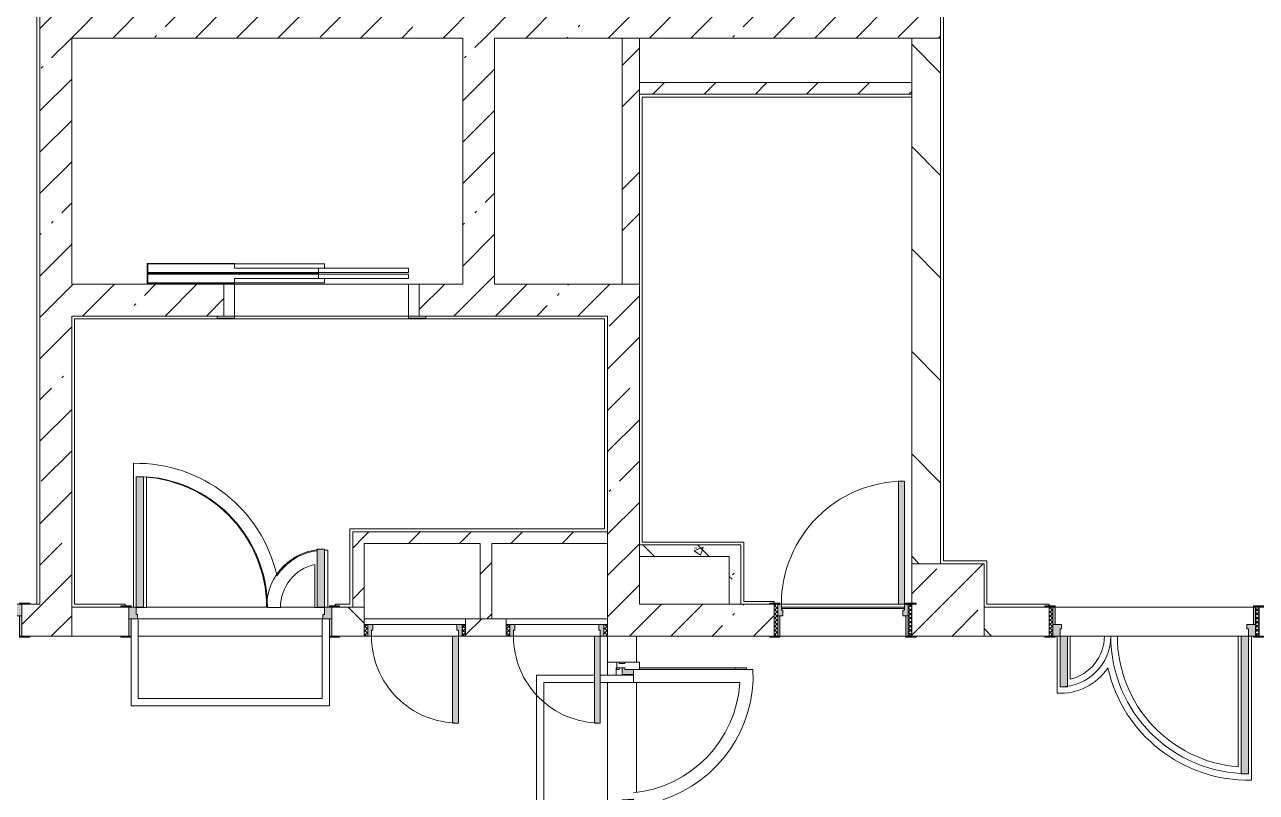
# Model space of a CAD drawing. Header units: millimetres. Extents: x -5426 to 189269, y -8553 to 29000.
# Drawn here: x 156734 to 165239, y 12321 to 17623 of the extents above; entities that cross this region are included whole.
import ezdxf

# ---------------------------------------------------------------- set-up
doc = ezdxf.new("R2010")
doc.units = ezdxf.units.MM
for name, color, linetype, lineweight, true_color in [('A-DETL-GENF-5', 7, 'Continuous', 5, 0xaaaaaa), ('A-DETL-GENF-6', 7, 'Continuous', 5, 0xe2e2e2), ('A-DOOR-2', 7, 'Continuous', 5, 0xaaaaaa), ('A-DOOR-3', 7, 'Continuous', 5, 0xe2e2e2), ('A-DOOR-FRAM-2', 7, 'Continuous', 5, 0xe2e2e2), ('A-DOOR-FRAM-3', 7, 'Continuous', 5, 0xaaaaaa), ('A-FLOR-2', 7, 'Continuous', 5, 0xaaaaaa), ('I-WALL-22', 7, 'Continuous', 5, 0x787878)]:
    doc.layers.add(name, color=color, linetype=linetype, lineweight=lineweight, true_color=true_color)
for name, color, linetype, lineweight in [('A-GLAZ-CWMG-2', 7, 'Continuous', 5), ('A-WALL', 7, 'Continuous', 9), ('I-WALL-20', 7, 'Continuous', 5), ('S-COLS-2', 7, 'Continuous', 5)]:
    doc.layers.add(name, color=color, linetype=linetype, lineweight=lineweight)
pattern_1 = [(45, (62258.82, 0), (-285.1231, 285.1231), []), (45, (62543.95, 0), (-285.1231, 285.1231), [504.031, -100.806, 16.764, -84.042])]
pattern_2 = [(45, (62258.8, 0), (-427.6843, 427.6843), []), (45, (62543.95, 0), (-427.6843, 427.6843), [])]
pattern_3 = [(135, (62258.8, 0), (-353.5534, -353.5534), [])]
pattern_4 = [(45, (62258.82, 0), (-176.7767, 176.7767), [])]
pattern_5 = [(135, (62258.8, 0), (-377.1708, -377.1708), [533.4, -88.9, 17.78, -88.9]), (135, (62258.8, 376.94), (-377.1708, -377.1708), []), (50, (62258.8, 0), (637.6445, -55.7866), [66.675, -733.425]), (355, (62258.8, 0), (-123.3494, 668.699), [53.34, -586.74]), (100.451, (62311.96, -4.65), (514.299, 612.908), [56.665, -623.315]), (46.184, (62258.8, 177.8), (948.7764, -147.1497), [100.012, -1100.137]), (96.636, (62337.9, 165.5), (830.909, 865.997), [84.998, -934.973]), (351.184, (62258.8, 177.8), (830.918, 865.988), [80.01, -880.11]), (21, (62347.7, 133.35), (530.6506, -357.9283), [66.675, -733.425]), (326, (62347.7, 133.35), (216.308, 644.6585), [53.34, -586.74]), (71.451, (62391.94, 103.5), (746.9596, 286.7243), [56.665, -623.315]), (37.5, (62258.82, 0), (10.81053, 295.9426), [16.764, -562.864, 16.764, -578.866, -588.962]), (37.5, (62258.82, 0), (10.81053, 295.9426), [-1175.258, 16.764, -572.198]), (7.5, (62258.82, 0), (233.8692, 350.6318), [16.764, -322.834, 16.764, -549.529, -224.472]), (7.5, (62258.82, 0), (233.8692, 350.6318), [-905.891, 16.764, -207.708]), (327.5, (62060.58, 0), (474.5678, -20.0513), [16.764, -205.486, 16.764, -676.656, -920.115]), (327.5, (62060.58, 0), (474.5678, -20.0513), [-915.67, 16.764, -903.351]), (317.5, (61971.68, 0), (518.4522, 88.9934), [16.764, -272.161, 16.764, -443.738, -653.415]), (317.5, (61971.68, 0), (518.4522, 88.9934), [-749.427, 16.764, -636.651])]

# ---------------------------------------------------------------- blocks, each defined once
blk = doc.blocks.new('110_Дверь_СКБ_2Ст - Д-1_л_Лестничная клетка EIS60 2-32142534-3_4_1_птичка')
at = {"layer": 'A-DOOR-3'}
for points in [[(612.5, 110), (662.5, 110), (662.5, 1010), (612.5, 1010), (612.5, 603.3)], [(-587.5, 110), (-587.5, 510), (-637.5, 510), (-637.5, 110)], [(712.5, -110), (712.5, 30), (697.5, 24.8), (697.5, -110)]]:
    blk.add_hatch(color=256, dxfattribs=at).paths.add_polyline_path(points)
h = blk.add_hatch(color=256, dxfattribs=at)
h.paths.add_polyline_path([(652.5, 30), (712.5, 30), (712.5, 110), (662.5, 110), (662.5, 60), (652.5, 60)])
h.paths.add_polyline_path([(-687.5, 30), (-627.5, 30), (-627.5, 60), (-637.5, 60), (-637.5, 110), (-687.5, 110)])
at = {"layer": 'A-DOOR-FRAM-2'}
for points in [[(-672.5, 110), (-672.5, 118), (-742.5, 118), (-742.5, 110)], [(767.5, 110), (767.5, 118), (697.5, 118), (697.5, 110)], [(-672.5, -110), (-672.5, 30), (-687.5, 24.8), (-687.5, -110)], [(-672.5, -118), (-672.5, -110), (-742.5, -110), (-742.5, -118)], [(767.5, -118), (767.5, -110), (697.5, -110), (697.5, -118)]]:
    blk.add_hatch(color=256, dxfattribs=at).paths.add_polyline_path(points)
at = {"layer": 'A-DOOR-2'}
for p, q in [((662.5, 1010), (612.5, 1010)), ((612.5, 1010), (612.5, 110)), ((662.5, 110), (662.5, 1010)), ((-637.5, 510), (-637.5, 110)), ((-587.5, 510), (-637.5, 510)), ((-587.5, 110), (-587.5, 510)), ((-637.5, 110), (-587.5, 110)), ((612.5, 110), (662.5, 110))]:
    blk.add_line(p, q, dxfattribs=at)
for centre, radius, start, end in [((662.5, 110), 900, 90, 180), ((-637.5, 110), 400, 360, 90)]:
    blk.add_arc(centre, radius, start, end, dxfattribs=at)
at = {"layer": 'A-DOOR-FRAM-3'}
for p, q in [((-672.5, 118), (-742.5, 118)), ((-742.5, 118), (-742.5, 110)), ((-742.5, 110), (-672.5, 110)), ((-637.5, 110), (-687.5, 110)), ((-687.5, 110), (-687.5, 30)), ((-672.5, 110), (-672.5, 118)), ((-637.5, 60), (-637.5, 110)), ((662.5, 110), (662.5, 60)), ((712.5, 110), (662.5, 110)), ((767.5, 118), (697.5, 118)), ((697.5, 118), (697.5, 110)), ((697.5, 110), (767.5, 110)), ((712.5, 30), (712.5, 110)), ((767.5, 110), (767.5, 118)), ((-687.5, 30), (-627.5, 30)), ((-672.5, 30), (-687.5, 30)), ((-687.5, 30), (-687.5, -110)), ((-672.5, -110), (-672.5, 30)), ((-627.5, 60), (-637.5, 60)), ((-627.5, 30), (-627.5, 60)), ((662.5, 60), (652.5, 60)), ((652.5, 60), (652.5, 30)), ((652.5, 30), (712.5, 30)), ((712.5, 30), (697.5, 30)), ((697.5, 30), (697.5, -110)), ((712.5, -110), (712.5, 30)), ((-672.5, -110), (-742.5, -110)), ((-742.5, -110), (-742.5, -118)), ((-742.5, -118), (-672.5, -118)), ((-687.5, -110), (-672.5, -110)), ((-672.5, -118), (-672.5, -110)), ((697.5, -110), (712.5, -110)), ((767.5, -110), (697.5, -110)), ((697.5, -110), (697.5, -118)), ((697.5, -118), (767.5, -118)), ((767.5, -118), (767.5, -110))]:
    blk.add_line(p, q, dxfattribs=at)
blk = doc.blocks.new('110_Дверь_СКБ_2Ст - Д-3а 1450x2100h_Лестничная клетка из коридора-32352288-3_4_1_птичка')
at = {"layer": 'A-DOOR-3'}
for points in [[(-587.5, 100), (-587.5, 1000), (-637.5, 1000), (-637.5, 100)], [(662.5, 100), (662.5, 500), (612.5, 500), (612.5, 100)], [(712.5, -100), (712.5, 20), (697.5, 20), (697.5, -100)]]:
    blk.add_hatch(color=256, dxfattribs=at).paths.add_polyline_path(points)
h = blk.add_hatch(color=256, dxfattribs=at)
h.paths.add_polyline_path([(-627.5, 20), (-627.5, 50), (-637.5, 50), (-637.5, 100), (-687.5, 100), (-687.5, 20)])
h.paths.add_polyline_path([(712.5, 20), (712.5, 100), (662.5, 100), (662.5, 50), (652.5, 50), (652.5, 20)])
at = {"layer": 'A-DOOR-FRAM-2'}
for points in [[(-672.5, 100), (-672.5, 108), (-742.5, 108), (-742.5, 100)], [(767.5, 100), (767.5, 108), (697.5, 108), (697.5, 100)], [(-672.5, -100), (-672.5, 20), (-687.5, 20), (-687.5, -100)], [(-672.5, -108), (-672.5, -100), (-742.5, -100), (-742.5, -108)], [(767.5, -108), (767.5, -100), (697.5, -100), (697.5, -108)]]:
    blk.add_hatch(color=256, dxfattribs=at).paths.add_polyline_path(points)
at = {"layer": 'A-DOOR-2'}
for p, q in [((-637.5, 1000), (-637.5, 100)), ((-587.5, 1000), (-637.5, 1000)), ((-587.5, 100), (-587.5, 1000)), ((662.5, 500), (612.5, 500)), ((612.5, 500), (612.5, 100)), ((662.5, 100), (662.5, 500)), ((-637.5, 100), (-587.5, 100)), ((612.5, 100), (662.5, 100))]:
    blk.add_line(p, q, dxfattribs=at)
for centre, radius, start, end in [((-637.5, 100), 900, 0, 90), ((662.5, 100), 400, 90, 180)]:
    blk.add_arc(centre, radius, start, end, dxfattribs=at)
at = {"layer": 'A-DOOR-FRAM-3'}
for p, q in [((-672.5, 108), (-742.5, 108)), ((-742.5, 108), (-742.5, 100)), ((-742.5, 100), (-672.5, 100)), ((-637.5, 100), (-687.5, 100)), ((-687.5, 100), (-687.5, 20)), ((-672.5, 100), (-672.5, 108)), ((-637.5, 50), (-637.5, 100)), ((662.5, 100), (662.5, 50)), ((712.5, 100), (662.5, 100)), ((767.5, 108), (697.5, 108)), ((697.5, 108), (697.5, 100)), ((697.5, 100), (767.5, 100)), ((712.5, 20), (712.5, 100)), ((767.5, 100), (767.5, 108)), ((-687.5, 20), (-627.5, 20)), ((-672.5, 20), (-687.5, 20)), ((-687.5, 20), (-687.5, -100)), ((-672.5, -100), (-672.5, 20)), ((-627.5, 50), (-637.5, 50)), ((-627.5, 20), (-627.5, 50)), ((662.5, 50), (652.5, 50)), ((652.5, 50), (652.5, 20)), ((652.5, 20), (712.5, 20)), ((712.5, 20), (697.5, 20)), ((697.5, 20), (697.5, -100)), ((712.5, -100), (712.5, 20)), ((-672.5, -100), (-742.5, -100)), ((-742.5, -100), (-742.5, -108)), ((-742.5, -108), (-672.5, -108)), ((-687.5, -100), (-672.5, -100)), ((-672.5, -108), (-672.5, -100)), ((697.5, -100), (712.5, -100)), ((767.5, -100), (697.5, -100)), ((697.5, -100), (697.5, -108)), ((697.5, -108), (767.5, -108)), ((767.5, -108), (767.5, -100))]:
    blk.add_line(p, q, dxfattribs=at)
blk = doc.blocks.new('110_Дверь_СКБ_1Ст_Внутренняя1 - Д-8_п_ 950x2100h_охрана 2-32352576-3_4_1_птичка')
at = {"layer": 'A-DOOR-2'}
h = blk.add_hatch(dxfattribs=at)
h.set_pattern_fill('FP_86', color=256, style=0, pattern_type=2)
h.set_pattern_definition([(135, (1826.41, 174.685), (-14.14214, -14.14214), []), (225, (1826.41, 174.685), (14.14214, -14.14214), [])])
h.paths.add_polyline_path([(487.5, -110), (487.5, 110), (462.5, 110), (462.5, -110)])
at = {"layer": 'A-DOOR-3'}
h = blk.add_hatch(color=256, dxfattribs=at)
h.paths.add_polyline_path([(462.5, 30), (462.5, 110), (437.5, 110), (437.5, 70), (427.5, 70), (427.5, 30)])
h.paths.add_polyline_path([(-402.5, 30), (-402.5, 70), (-412.5, 70), (-412.5, 110), (-437.5, 110), (-437.5, 30)])
at = {"layer": 'A-DOOR-FRAM-2'}
for points in [[(397.5, 110), (437.5, 110), (437.5, 960), (397.5, 960)], [(-422.5, 110), (-422.5, 118), (-492.5, 118), (-492.5, 110)], [(517.5, 110), (517.5, 118), (447.5, 118), (447.5, 110)], [(-422.5, -110), (-422.5, 30), (-437.5, 24.8), (-437.5, -110)], [(462.5, -110), (462.5, 30), (447.5, 24.8), (447.5, -110)], [(-422.5, -118), (-422.5, -110), (-492.5, -110), (-492.5, -118)], [(517.5, -118), (517.5, -110), (447.5, -110), (447.5, -118)]]:
    blk.add_hatch(color=256, dxfattribs=at).paths.add_polyline_path(points)
at = {"layer": 'A-DOOR-FRAM-3'}
h = blk.add_hatch(dxfattribs=at)
h.set_pattern_fill('FP_87', color=256, style=0, pattern_type=2)
h.set_pattern_definition([(45, (-296.384, 174.685), (-14.1421, 14.1421), []), (135, (-296.384, 174.685), (-14.1421, -14.1421), [])])
h.paths.add_polyline_path([(-437.5, -110), (-437.5, 110), (-462.5, 110), (-462.5, -110)])
at = {"layer": 'A-DOOR-2'}
for p, q in [((437.5, 960), (397.5, 960)), ((397.5, 960), (397.5, 110)), ((437.5, 110), (437.5, 960)), ((397.5, 110), (437.5, 110))]:
    blk.add_line(p, q, dxfattribs=at)
blk.add_arc((437.5, 110), 850, 90, 180, dxfattribs=at)
at = {"layer": 'A-DOOR-FRAM-3'}
for p, q in [((-422.5, 118), (-492.5, 118)), ((-492.5, 118), (-492.5, 110)), ((-492.5, 110), (-422.5, 110)), ((-437.5, 110), (-462.5, 110)), ((-462.5, 110), (-462.5, -110)), ((-412.5, 110), (-437.5, 110)), ((-437.5, 110), (-437.5, 30)), ((-437.5, -110), (-437.5, 110)), ((-422.5, 110), (-437.5, 110)), ((-437.5, 110), (-437.5, 109)), ((-437.5, 109), (-422.5, 109)), ((-422.5, 110), (-422.5, 118)), ((-422.5, 109), (-422.5, 110)), ((-412.5, 70), (-412.5, 110)), ((437.5, 110), (437.5, 70)), ((462.5, 110), (437.5, 110)), ((517.5, 118), (447.5, 118)), ((447.5, 118), (447.5, 110)), ((462.5, 110), (447.5, 110)), ((447.5, 110), (447.5, 109)), ((447.5, 110), (517.5, 110)), ((447.5, 109), (462.5, 109)), ((462.5, 30), (462.5, 110)), ((487.5, 110), (462.5, 110)), ((462.5, 110), (462.5, -110)), ((462.5, 109), (462.5, 110)), ((487.5, -110), (487.5, 110)), ((517.5, 110), (517.5, 118)), ((-437.5, 30), (-402.5, 30)), ((-422.5, 30), (-437.5, 30)), ((-437.5, 30), (-437.5, -110)), ((-422.5, -110), (-422.5, 30)), ((-402.5, 70), (-412.5, 70)), ((-402.5, 30), (-402.5, 70)), ((437.5, 70), (427.5, 70)), ((427.5, 70), (427.5, 30)), ((427.5, 30), (462.5, 30)), ((462.5, 30), (447.5, 30)), ((447.5, 30), (447.5, -110)), ((462.5, -110), (462.5, 30)), ((-422.5, -110), (-492.5, -110)), ((-492.5, -110), (-492.5, -118)), ((-492.5, -118), (-422.5, -118)), ((-462.5, -110), (-437.5, -110)), ((-437.5, -110), (-422.5, -110)), ((-422.5, -118), (-422.5, -110)), ((447.5, -110), (462.5, -110)), ((517.5, -110), (447.5, -110)), ((447.5, -110), (447.5, -118)), ((447.5, -118), (517.5, -118)), ((462.5, -110), (487.5, -110)), ((517.5, -118), (517.5, -110))]:
    blk.add_line(p, q, dxfattribs=at)
blk = doc.blocks.new('110_Дверь_СКБ_2Ст - Д-6_л__ ДОО_Дв_1450x2100h_Дверь из раздевальной в коридор-32357677-3_4_1_птичка')
at = {"layer": 'A-DOOR-2'}
h = blk.add_hatch(dxfattribs=at)
h.set_pattern_fill('FP_99', color=256, style=0, pattern_type=2)
h.set_pattern_definition([(135, (1576.41, 164.685), (-14.14214, -14.14214), []), (225, (1576.41, 164.685), (14.14214, -14.14214), [])])
h.paths.add_polyline_path([(737.5, 100), (712.5, 100), (712.5, -100), (737.5, -100), (737.5, -34.8)])
at = {"layer": 'A-DOOR-3'}
for points in [[(-587.5, 1050), (-637.5, 1050), (-637.5, 100), (-587.5, 100), (-587.5, 543.6)], [(612.5, 450), (612.5, 100), (662.5, 100), (662.5, 450)]]:
    blk.add_hatch(color=256, dxfattribs=at).paths.add_polyline_path(points)
h = blk.add_hatch(color=256, dxfattribs=at)
h.paths.add_polyline_path([(662.5, 100), (662.5, 50), (652.5, 50), (652.5, 20), (712.5, 20), (712.5, 100), (672.8, 100)])
h.paths.add_polyline_path([(-637.5, 100), (-687.5, 100), (-687.5, 20), (-627.5, 20), (-627.5, 50), (-637.5, 50)])
at = {"layer": 'A-DOOR-FRAM-2'}
for points in [[(-672.5, 108), (-742.5, 108), (-742.5, 100), (-672.5, 100)], [(697.5, 108), (697.5, 100), (767.5, 100), (767.5, 108)], [(-672.5, 20), (-687.5, 20), (-687.5, -100), (-672.5, -100), (-672.5, -34.8)], [(712.5, 20), (697.5, 20), (697.5, -100), (712.5, -100), (712.5, -34.8)], [(-672.5, -100), (-742.5, -100), (-742.5, -108), (-672.5, -108)], [(697.5, -100), (697.5, -108), (767.5, -108), (767.5, -100)]]:
    blk.add_hatch(color=256, dxfattribs=at).paths.add_polyline_path(points)
at = {"layer": 'A-DOOR-FRAM-3'}
h = blk.add_hatch(dxfattribs=at)
h.set_pattern_fill('FP_100', color=256, style=0, pattern_type=2)
h.set_pattern_definition([(45, (-546.384, 164.685), (-14.1421, 14.1421), []), (135, (-546.384, 164.685), (-14.1421, -14.1421), [])])
h.paths.add_polyline_path([(-712.5, 100), (-712.5, -100), (-687.5, -100), (-687.5, 100)])
at = {"layer": 'A-DOOR-2'}
for p, q in [((-637.5, 1050), (-637.5, 100)), ((-587.5, 1050), (-637.5, 1050)), ((-587.5, 100), (-587.5, 1050)), ((662.5, 450), (612.5, 450)), ((612.5, 450), (612.5, 100)), ((662.5, 100), (662.5, 450)), ((-637.5, 100), (-587.5, 100)), ((612.5, 100), (662.5, 100))]:
    blk.add_line(p, q, dxfattribs=at)
for centre, radius, start, end in [((-637.5, 100), 950, 0, 90), ((662.5, 100), 350, 90, 180)]:
    blk.add_arc(centre, radius, start, end, dxfattribs=at)
at = {"layer": 'A-DOOR-FRAM-3'}
for p, q in [((-672.5, 108), (-742.5, 108)), ((-742.5, 108), (-742.5, 100)), ((-742.5, 100), (-672.5, 100)), ((-687.5, 100), (-712.5, 100)), ((-712.5, 100), (-712.5, -100)), ((-637.5, 100), (-687.5, 100)), ((-687.5, 100), (-687.5, 20)), ((-687.5, -100), (-687.5, 100)), ((-672.5, 100), (-672.5, 108)), ((-637.5, 50), (-637.5, 100)), ((662.5, 100), (662.5, 50)), ((712.5, 100), (662.5, 100)), ((767.5, 108), (697.5, 108)), ((697.5, 108), (697.5, 100)), ((697.5, 100), (767.5, 100)), ((712.5, 20), (712.5, 100)), ((737.5, 100), (712.5, 100)), ((712.5, 100), (712.5, -100)), ((737.5, -100), (737.5, 100)), ((767.5, 100), (767.5, 108)), ((-687.5, 20), (-627.5, 20)), ((-672.5, 20), (-687.5, 20)), ((-687.5, 20), (-687.5, -100)), ((-672.5, -100), (-672.5, 20)), ((-627.5, 50), (-637.5, 50)), ((-627.5, 20), (-627.5, 50)), ((662.5, 50), (652.5, 50)), ((652.5, 50), (652.5, 20)), ((652.5, 20), (712.5, 20)), ((712.5, 20), (697.5, 20)), ((697.5, 20), (697.5, -100)), ((712.5, -100), (712.5, 20)), ((-672.5, -100), (-742.5, -100)), ((-742.5, -100), (-742.5, -108)), ((-742.5, -108), (-672.5, -108)), ((-712.5, -100), (-687.5, -100)), ((-687.5, -100), (-672.5, -100)), ((-672.5, -108), (-672.5, -100)), ((697.5, -100), (712.5, -100)), ((767.5, -100), (697.5, -100)), ((697.5, -100), (697.5, -108)), ((697.5, -108), (767.5, -108)), ((712.5, -100), (737.5, -100)), ((767.5, -108), (767.5, -100))]:
    blk.add_line(p, q, dxfattribs=at)
blk = doc.blocks.new('110_Дверь_СКБ_1Ст - д-18 700x2100h_Технический шкаф ЭОМ и СС-V147-3_4_1_птичка')
at = {"layer": 'A-DOOR-2'}
h = blk.add_hatch(dxfattribs=at)
h.set_pattern_fill('FP_109', color=256, style=0, pattern_type=2)
h.set_pattern_definition([(135, (1951.41, 124.685), (-14.14214, -14.14214), []), (225, (1951.41, 124.685), (14.14214, -14.14214), [])])
h.paths.add_polyline_path([(362.5, 60), (337.5, 60), (337.5, -20), (362.5, -20)])
at = {"layer": 'A-DOOR-3'}
h = blk.add_hatch(color=256, dxfattribs=at)
h.paths.add_polyline_path([(312.5, 60), (312.5, 20), (302.5, 20), (302.5, -20), (337.5, -20), (337.5, 60)])
h.paths.add_polyline_path([(-287.5, 60), (-312.5, 60), (-312.5, -20), (-277.5, -20), (-277.5, 20), (-287.5, 20)])
at = {"layer": 'A-DOOR-FRAM-2'}
blk.add_hatch(color=256, dxfattribs=at).paths.add_polyline_path([(-247.5, 660), (-287.5, 660), (-287.5, 60), (-247.5, 60), (-247.5, 503.6)])
at = {"layer": 'A-DOOR-FRAM-3'}
h = blk.add_hatch(dxfattribs=at)
h.set_pattern_fill('FP_110', color=256, style=0, pattern_type=2)
h.set_pattern_definition([(45, (-171.384, 124.685), (-14.1421, 14.1421), []), (135, (-171.384, 124.685), (-14.1421, -14.1421), [])])
h.paths.add_polyline_path([(-312.5, 60), (-337.5, 60), (-337.5, -20), (-312.5, -20)])
at = {"layer": 'A-DOOR-2'}
for p, q in [((-287.5, 660), (-287.5, 60)), ((-247.5, 660), (-287.5, 660)), ((-247.5, 60), (-247.5, 660)), ((-287.5, 60), (-247.5, 60))]:
    blk.add_line(p, q, dxfattribs=at)
blk.add_arc((-287.5, 60), 600, 360, 90, dxfattribs=at)
at = {"layer": 'A-DOOR-FRAM-3'}
for p, q in [((-312.5, 60), (-337.5, 60)), ((-337.5, 60), (-337.5, -20)), ((-287.5, 60), (-312.5, 60)), ((-312.5, 60), (-312.5, -20)), ((-312.5, -20), (-312.5, 60)), ((-287.5, 20), (-287.5, 60)), ((-277.5, 20), (-287.5, 20)), ((-277.5, -20), (-277.5, 20)), ((-247.5, 60), (312.5, 60)), ((312.5, 20), (302.5, 20)), ((302.5, 20), (302.5, -20)), ((312.5, 60), (312.5, 20)), ((337.5, 60), (312.5, 60)), ((337.5, -20), (337.5, 60)), ((362.5, 60), (337.5, 60)), ((337.5, 60), (337.5, -20)), ((362.5, -20), (362.5, 60)), ((-337.5, -20), (-312.5, -20)), ((-312.5, -20), (-277.5, -20)), ((302.5, -20), (-277.5, -20)), ((302.5, -20), (337.5, -20)), ((337.5, -20), (362.5, -20))]:
    blk.add_line(p, q, dxfattribs=at)
blk = doc.blocks.new('BSC_Колонна _Прямоугольная - 500х500-17857564-3_4_1_птичка')
at = {"layer": 'S-COLS-2'}
h = blk.add_hatch(dxfattribs=at)
h.set_pattern_fill('FP_139', color=256, style=0, pattern_type=2)
h.set_pattern_definition([(45, (-100850, -13650), (-285.1231, 285.1231), []), (45, (-100564.88, -13650), (-285.1231, 285.1231), [504.031, -100.806, 16.764, -84.042])])
h.paths.add_polyline_path([(-250, -250), (250, -250), (250, 250), (-250, 250), (-250, -22), (-220, -22), (-220, -30), (-250, -30), (-250, -115.2)])
for p, q in [((250, 250), (-250, 250)), ((-250, 250), (-250, -22)), ((250, -250), (250, 250)), ((-220, -250), (250, -250))]:
    blk.add_line(p, q, dxfattribs=at)
blk = doc.blocks.new('DOR_Дверь лифта - 1350х2050h-19118285-3_4_1_птичка')
at = {"layer": 'A-DOOR-2'}
for p, q in [((-600, 125), (-720, 125)), ((-720, 125), (-720, 110)), ((-720, 110), (-600, 110)), ((-675, 110), (-675, -110)), ((-600, 110), (-675, 110)), ((-600, 110), (-600, 125)), ((600, 110), (-600, 110)), ((-600, 110), (-600, -110)), ((720, 125), (600, 125)), ((600, 125), (600, 110)), ((600, -110), (600, 110)), ((675, 110), (600, 110)), ((600, 110), (720, 110)), ((675, -110), (675, 110)), ((720, 110), (720, 125)), ((-675, -110), (-600, -110)), ((-600, -110), (600, -110)), ((-600, -150), (-600, -180)), ((20, -150), (-600, -150)), ((-20, -120), (-20, -150)), ((600, -120), (-20, -120)), ((-20, -150), (600, -150)), ((20, -180), (20, -150)), ((600, -110), (675, -110)), ((600, -150), (600, -120)), ((-600, -180), (20, -180)), ((-600, -190), (-600, -220)), ((20, -190), (-600, -190)), ((-600, -220), (20, -220)), ((-20, -220), (-20, -250)), ((600, -220), (-20, -220)), ((-20, -250), (600, -250)), ((20, -220), (20, -190)), ((600, -250), (600, -220))]:
    blk.add_line(p, q, dxfattribs=at)
at = {"layer": 'A-DOOR-FRAM-3'}
for p, q in [((600, -117), (600, -120)), ((1203, -117), (600, -117)), ((600, -120), (1200, -120)), ((1200, -120), (1200, -180)), ((1203, -183), (1203, -117)), ((1200, -180), (20, -180)), ((20, -180), (20, -183)), ((20, -183), (1203, -183)), ((1203, -187), (20, -187)), ((20, -187), (20, -190)), ((20, -190), (1200, -190)), ((600, -250), (600, -253)), ((1200, -250), (600, -250)), ((600, -253), (1203, -253)), ((1200, -190), (1200, -250)), ((1203, -253), (1203, -187))]:
    blk.add_line(p, q, dxfattribs=at)
blk = doc.blocks.new('Дверь_Витражная_остекление_ - ВВ-7 остекление-32356329-3_4_1_птичка')
at = {"layer": 'A-DETL-GENF-6'}
blk.add_hatch(color=256, dxfattribs=at).paths.add_polyline_path([(-860, -20), (-860, -96), (-815, -96), (-815, -20)])
h = blk.add_hatch(color=256, dxfattribs=at)
h.paths.add_polyline_path([(865, -100), (900, -100), (900, -40), (910, -40), (910, -20), (865, -20), (865, -40)])
h.paths.add_polyline_path([(900, -880), (910, -880), (910, -140), (900, -140), (900, -833.5)])
at = {"layer": 'A-DETL-GENF-5'}
for p, q in [((-815, -20), (-860, -20)), ((-860, -96), (-860, -20)), ((-815, -20), (-860, -20)), ((-860, -20), (-860, -96)), ((865, -100), (865, -20)), ((865, -20), (865, -100)), ((910, -880), (910, -140)), ((910, -880), (910, -140)), ((910, -800), (900, -800)), ((910, -880), (900, -880)), ((900, -880), (910, -880))]:
    blk.add_line(p, q, dxfattribs=at)
at = {"layer": 'A-DOOR-2'}
for p, q in [((-910, 20), (-860, 20)), ((-910, -20), (-910, 20)), ((-860, 20), (-860, -20)), ((860, 20), (910, 20)), ((860, -20), (860, 20)), ((910, 20), (910, -20)), ((-860, -20), (-910, -20)), ((-860, -96), (-860, -20)), ((910, -20), (860, -20))]:
    blk.add_line(p, q, dxfattribs=at)
for centre, start, end in [((-860, -20), 354.58147, 0), ((860, -20), 180, 185.41853)]:
    blk.add_arc(centre, 860, start, end, dxfattribs=at)
blk = doc.blocks.new('Прямоугольный импост - Импост структурный с накладкой - 160мм Темный-32348142-3_4_1_птичка')
at = {"layer": 'A-GLAZ-CWMG-2'}
for p, q in [((0, 17), (-50, 17)), ((-50, 17), (-50, 0)), ((-50, 0), (-40, 0)), ((-40, 0), (-40, -40)), ((-10, -40), (-10, 0)), ((-10, 0), (0, 0)), ((0, 0), (0, 17)), ((-40, -40), (-50, -40)), ((-50, -40), (-50, -140)), ((0, -40), (-10, -40)), ((0, -140), (0, -40)), ((-50, -140), (0, -140))]:
    blk.add_line(p, q, dxfattribs=at)

msp = doc.modelspace()

# ---------------------------------------------------------------- hatches: boundary and pattern name
at = {"layer": 'I-WALL-20'}
h = msp.add_hatch(dxfattribs=at)
h.set_pattern_fill('FP_66', color=256, style=0, pattern_type=2)
h.set_pattern_definition(pattern_1)
h.paths.add_polyline_path([(162838.8, 17530), (163058.8, 17530), (163058.8, 21400), (162838.8, 21400), (162838.8, 17750)])
h = msp.add_hatch(dxfattribs=at)
h.set_pattern_fill('FP_66', color=256, style=0, pattern_type=2)
h.set_pattern_definition(pattern_1)
h.paths.add_polyline_path([(157058.8, 13620), (157058.8, 17750), (156838.8, 17750), (156838.8, 13620)])
h = msp.add_hatch(dxfattribs=at)
h.set_pattern_fill('FP_66', color=256, style=0, pattern_type=2)
h.set_pattern_definition(pattern_1)
h.paths.add_polyline_path([(162838.8, 17530), (162838.8, 17750), (157058.8, 17750), (157058.8, 17530), (160144.7, 17530)])
h = msp.add_hatch(dxfattribs=at)
h.set_pattern_fill('FP_66', color=256, style=0, pattern_type=2)
h.set_pattern_definition(pattern_1)
h.paths.add_polyline_path([(159978.8, 15830), (159978.8, 17530), (159758.8, 17530), (159758.8, 15830)])
h = msp.add_hatch(dxfattribs=at)
h.set_pattern_fill('FP_92', color=256, style=0, pattern_type=2)
h.set_pattern_definition(pattern_2)
h.paths.add_polyline_path([(160978.8, 15830), (160978.8, 17530), (160858.8, 17530), (160858.8, 15830)])
h = msp.add_hatch(dxfattribs=at)
h.set_pattern_fill('FP_69', color=256, style=0, pattern_type=2)
h.set_pattern_definition(pattern_3)
h.paths.add_polyline_path([(163058.8, 13900), (163058.8, 17530), (162858.8, 17530), (162858.8, 13900), (163042.9, 13900)])
h = msp.add_hatch(dxfattribs=at)
h.set_pattern_fill('FP_71', color=256, style=0, pattern_type=2)
h.set_pattern_definition(pattern_4)
h.paths.add_polyline_path([(162858.8, 17142.8), (162858.8, 17222.8), (160978.8, 17222.8), (160978.8, 17142.8)])
h = msp.add_hatch(dxfattribs=at)
h.set_pattern_fill('FP_66', color=256, style=0, pattern_type=2)
h.set_pattern_definition(pattern_1)
h.paths.add_polyline_path([(158108.8, 15610), (158108.8, 15830), (157058.8, 15830), (157058.8, 15610)])
h.paths.add_polyline_path([(160758.8, 15610), (160758.8, 15830), (159458.8, 15830), (159458.8, 15610), (160144.7, 15610)])
h = msp.add_hatch(dxfattribs=at)
h.set_pattern_fill('FP_66', color=256, style=0, pattern_type=2)
h.set_pattern_definition(pattern_1)
h.paths.add_polyline_path([(160758.8, 13620), (160978.8, 13620), (160978.8, 15830), (160758.8, 15830), (160758.8, 14040)])
h = msp.add_hatch(dxfattribs=at)
h.set_pattern_fill('FP_71', color=256, style=0, pattern_type=2)
h.set_pattern_definition(pattern_4)
h.paths.add_polyline_path([(159078.8, 13600), (159078.8, 14120), (158998.8, 14120), (158998.8, 13600)])
h = msp.add_hatch(dxfattribs=at)
h.set_pattern_fill('FP_71', color=256, style=0, pattern_type=2)
h.set_pattern_definition(pattern_4)
h.paths.add_polyline_path([(159878.8, 14040), (160758.8, 14040), (160758.8, 14120), (159078.8, 14120), (159078.8, 14040), (159212.5, 14040)])
h = msp.add_hatch(dxfattribs=at)
h.set_pattern_fill('FP_71', color=256, style=0, pattern_type=2)
h.set_pattern_definition(pattern_4)
h.paths.add_polyline_path([(159958.8, 13520), (159958.8, 14040), (159878.8, 14040), (159878.8, 13520)])
h = msp.add_hatch(dxfattribs=at)
h.set_pattern_fill('FP_66', color=256, style=0, pattern_type=2)
h.set_pattern_definition(pattern_1)
h.paths.add_polyline_path([(156768.8, 13400), (157058.8, 13400), (157058.8, 13620), (156713.8, 13620), (156713.8, 13400)])
h.paths.add_polyline_path([(155068.8, 13400), (155313.8, 13400), (155313.8, 13620), (155068.8, 13620), (155068.8, 13534.8)])
h = msp.add_hatch(dxfattribs=at)
h.set_pattern_fill('FP_66', color=256, style=0, pattern_type=2)
h.set_pattern_definition(pattern_1)
h.paths.add_polyline_path([(161908.8, 13400), (161908.8, 13620), (160758.8, 13620), (160758.8, 13400), (161878.8, 13400)])
h = msp.add_hatch(dxfattribs=at)
h.set_pattern_fill('FP_69', color=256, style=0, pattern_type=2)
h.set_pattern_definition(pattern_3)
h.paths.add_polyline_path([(157253.8, 13400), (157453.8, 13400), (157453.8, 13600), (157058.8, 13600), (157058.8, 13400)])
h.paths.add_polyline_path([(159078.8, 13400), (159078.8, 13600), (158853.8, 13600), (158853.8, 13400), (158908.8, 13400)])
h = msp.add_hatch(dxfattribs=at)
h.set_pattern_fill('FP_69', color=256, style=0, pattern_type=2)
h.set_pattern_definition(pattern_3)
h.paths.add_polyline_path([(179709.3, 13400), (179739.3, 13400), (179739.3, 13600), (178358.8, 13600), (178358.8, 13400), (178788.8, 13400)])
h.paths.add_polyline_path([(181189.3, 13400), (183188.8, 13400), (183188.8, 13600), (181189.3, 13600), (181189.3, 13534.8)])
h.paths.add_polyline_path([(170578.8, 13400), (170578.8, 13600), (165258.8, 13600), (165258.8, 13400), (170548.8, 13400)])
h.paths.add_polyline_path([(175060, 13400), (177858.8, 13400), (177858.8, 13600), (173308.8, 13600), (173308.8, 13400), (174127.8, 13400)])
h.paths.add_polyline_path([(172808.8, 13400), (172808.8, 13600), (172028.8, 13600), (172028.8, 13400), (172058.8, 13400)])
h.paths.add_polyline_path([(163358.8, 13400), (163808.8, 13400), (163808.8, 13600), (163358.8, 13600), (163358.8, 13534.8)])
h = msp.add_hatch(dxfattribs=at)
h.set_pattern_fill('FP_92', color=256, style=0, pattern_type=2)
h.set_pattern_definition(pattern_2)
h.paths.add_polyline_path([(159778.8, 13400), (160058.8, 13400), (160058.8, 13520), (159778.8, 13520), (159778.8, 13480)])
h = msp.add_hatch(dxfattribs=at)
h.set_pattern_fill('FP_69', color=256, style=0, pattern_type=2)
h.set_pattern_definition(pattern_3)
h.paths.add_polyline_path([(160758.8, 10600), (160958.8, 10600), (160958.8, 11320), (160758.8, 11320), (160758.8, 11120)])
h.paths.add_polyline_path([(160758.8, 13220), (160958.8, 13220), (160958.8, 13400), (160758.8, 13400)])
at = {"layer": 'I-WALL-22'}
h = msp.add_hatch(dxfattribs=at)
h.set_pattern_fill('FP_74', color=256, style=0, pattern_type=2)
h.set_pattern_definition(pattern_5)
h.paths.add_polyline_path([(161598.8, 13950), (161678.8, 13950), (161678.8, 14030), (160978.8, 14030), (160978.8, 13950), (161076.9, 13950)])
h = msp.add_hatch(dxfattribs=at)
h.set_pattern_fill('FP_74', color=256, style=0, pattern_type=2)
h.set_pattern_definition(pattern_5)
h.paths.add_polyline_path([(161678.8, 13620), (161678.8, 13950), (161598.8, 13950), (161598.8, 13620)])

# ---------------------------------------------------------------- linework, layer by layer
at = {"layer": 'A-FLOR-2'}
for p, q in [((163078.8, 21130), (163078.8, 13920)), ((156817.8, 13620), (156817.8, 17750)), ((160998.8, 17122.8), (160998.8, 14047.8)), ((162858.8, 17122.8), (160998.8, 17122.8)), ((160738.8, 15590), (157078.8, 15590)), ((157078.8, 15590), (157078.8, 13620)), ((160738.8, 14140), (160738.8, 15590)), ((157485.3, 14593.2), (157485.3, 13600)), ((157575.3, 13598.4), (157575.3, 14500.7)), ((158978.8, 13620), (158978.8, 14140)), ((158978.8, 14140), (160738.8, 14140)), ((160998.8, 14047.8), (161698.8, 14047.8)), ((161698.8, 14047.8), (161698.8, 13640)), ((158826.5, 13600), (158826.5, 13992.9)), ((158736.5, 13895.6), (158736.5, 13598.4)), ((163078.8, 13920), (163378.8, 13920)), ((163378.8, 13920), (163378.8, 13620)), ((157078.8, 13620), (157428.8, 13620)), ((157428.8, 13620), (157428.8, 13608)), ((158878.8, 13620), (158978.8, 13620)), ((158878.8, 13608), (158878.8, 13620)), ((161698.8, 13640), (161908.8, 13640)), ((161908.8, 13640), (161908.8, 13628)), ((163378.8, 13620), (163808.8, 13620)), ((163808.8, 13620), (163808.8, 13608)), ((157503.8, 13598.4), (157575.3, 13598.4)), ((158410.3, 13598.4), (158500.3, 13598.4)), ((158736.5, 13598.4), (158803.8, 13598.4)), ((161958.8, 13600), (162808.8, 13600)), ((162808.8, 13590.2), (161958.8, 13590.2)), ((157518.7, 13518.4), (157468.8, 13518.4)), ((157513.8, 13520), (158793.8, 13520)), ((157518.7, 12968.4), (157518.7, 13518.4)), ((158838.7, 13518.4), (158788.7, 13518.4)), ((158788.7, 13518.4), (158788.7, 12968.4)), ((158838.7, 12918.4), (158838.7, 13518.4)), ((157468.7, 13392), (157468.7, 12918.4)), ((163863.1, 13400), (163863.1, 13005.6)), ((163953.1, 13400), (163933.8, 13400)), ((163953.1, 13102.9), (163953.1, 13400)), ((164279.2, 13400), (164189.2, 13400)), ((165133.8, 13400), (165114.2, 13400)), ((165114.2, 13400), (165114.2, 12497.7)), ((165204.2, 12405.2), (165204.2, 13400)), ((160668.8, 13130), (160268.8, 13130)), ((160268.8, 13130), (160268.8, 11455)), ((160818.8, 13130), (160708.8, 13130)), ((160938.8, 13130), (160858.8, 13130)), ((160938.8, 13080), (160938.8, 13170)), ((161762.9, 13170), (160978.8, 13170)), ((160318.8, 11505), (160318.8, 13080)), ((160318.8, 13080), (160668.8, 13080)), ((160708.8, 13080), (161672.3, 13080)), ((158788.7, 12968.4), (157518.7, 12968.4)), ((157468.7, 12918.4), (158838.7, 12918.4))]:
    msp.add_line(p, q, dxfattribs=at)
for centre, radius, start, end in [((157505.3, 13598.4), 995, 12.67054, 91.1511), ((157505.3, 13598.4), 905, 0, 85.56313), ((158805.3, 13598.4), 395, 97.4974, 146.45952), ((158805.3, 13598.4), 395, 86.92799, 90.21838), ((158805.3, 13598.4), 305, 103.0427, 180), ((163884.2, 13400), 305, 283.0427, 360), ((165184.2, 13400), 905, 180, 265.56313), ((160858.8, 13130), 905, 288.14412, 2.53324), ((163884.2, 13400), 395, 266.92799, 326.45952), ((165184.2, 13400), 995, 192.67054, 271.1511), ((160858.8, 13130), 815, 275.6332, 356.48271)]:
    msp.add_arc(centre, radius, start, end, dxfattribs=at)
at = {"layer": 'A-WALL'}
for p, q in [((160978.8, 17222.8), (160978.8, 17142.8)), ((162858.8, 17142.8), (162858.8, 17222.8)), ((160758.8, 14040), (160758.8, 14120)), ((160978.8, 14030), (160978.8, 13950)), ((161598.8, 13620), (161678.8, 13620)), ((157058.8, 13400), (157058.8, 13600)), ((158998.8, 13600), (159078.8, 13600)), ((159878.8, 13520), (159958.8, 13520))]:
    msp.add_line(p, q, dxfattribs=at)
at = {"layer": 'I-WALL-20'}
for p, q in [((163058.8, 13900), (163058.8, 21400)), ((156838.8, 17750), (156838.8, 13620)), ((157058.8, 15830), (157058.8, 17530)), ((157058.8, 17530), (159758.8, 17530)), ((159758.8, 17530), (159758.8, 15830)), ((159978.8, 15830), (159978.8, 17530)), ((163058.8, 17530), (159978.8, 17530)), ((160858.8, 17530), (160858.8, 15830)), ((160978.8, 17222.8), (160978.8, 17530)), ((162858.8, 17530), (162858.8, 17222.8)), ((162858.8, 17222.8), (160978.8, 17222.8)), ((160978.8, 17142.8), (162858.8, 17142.8)), ((160978.8, 14030), (160978.8, 17142.8)), ((162858.8, 17142.8), (162858.8, 13900)), ((158108.8, 15830), (157058.8, 15830)), ((158108.8, 15610), (158108.8, 15830)), ((159758.8, 15830), (159458.8, 15830)), ((159458.8, 15830), (159458.8, 15610)), ((160978.8, 15830), (159978.8, 15830)), ((157058.8, 13600), (157058.8, 15610)), ((157058.8, 15610), (158108.8, 15610)), ((159458.8, 15610), (160758.8, 15610)), ((160758.8, 15610), (160758.8, 14120)), ((158998.8, 14120), (158998.8, 13600)), ((160758.8, 14120), (158998.8, 14120)), ((159078.8, 13480), (159078.8, 14040)), ((159078.8, 14040), (159878.8, 14040)), ((159878.8, 14040), (159878.8, 13520)), ((159958.8, 14040), (160758.8, 14040)), ((159958.8, 13520), (159958.8, 14040)), ((160758.8, 14040), (160758.8, 13480)), ((161678.8, 14030), (160978.8, 14030)), ((160978.8, 13950), (161598.8, 13950)), ((160978.8, 13620), (160978.8, 13950)), ((161598.8, 13950), (161598.8, 13620)), ((161678.8, 13620), (161678.8, 14030)), ((156838.8, 13620), (156768.8, 13620)), ((161598.8, 13620), (160978.8, 13620)), ((161878.8, 13620), (161678.8, 13620)), ((161958.8, 13620), (162768.8, 13620)), ((157398.8, 13600), (157058.8, 13600)), ((157575.3, 13600), (158410.2, 13600)), ((158500.4, 13600), (158736.5, 13600)), ((158998.8, 13600), (158908.8, 13600)), ((163778.8, 13600), (163358.8, 13600)), ((163848.8, 13600), (165218.8, 13600)), ((159078.8, 13520), (159878.8, 13520)), ((159778.8, 13520), (159778.8, 13480)), ((159958.8, 13520), (160758.8, 13520)), ((160058.8, 13480), (160058.8, 13520)), ((156768.8, 13400), (157398.8, 13400)), ((158788.7, 13400), (157518.7, 13400)), ((158908.8, 13400), (159078.8, 13400)), ((159778.8, 13400), (160058.8, 13400)), ((160758.8, 13400), (161878.8, 13400)), ((160958.8, 13400), (160758.8, 13400)), ((160758.8, 13400), (160758.8, 13130)), ((160958.8, 13220), (160958.8, 13400)), ((162818.8, 13400), (161948.8, 13400)), ((163358.8, 13400), (163778.8, 13400)), ((164189.2, 13400), (163953.1, 13400)), ((165114.2, 13400), (164279.2, 13400)), ((160758.8, 13220), (160958.8, 13220)), ((160758.8, 11505), (160758.8, 13080)), ((160958.8, 13080), (160958.8, 12322.1))]:
    msp.add_line(p, q, dxfattribs=at)

# ---------------------------------------------------------------- block references
at = {"layer": 'A-DOOR-2'}
for name, p, rotation in [('DOR_Дверь лифта - 1350х2050h-19118285-3_4_1_птичка', (158783.8, 15720), 180), ('110_Дверь_СКБ_2Ст - Д-6_л__ ДОО_Дв_1450x2100h_Дверь из раздевальной в коридор-32357677-3_4_1_птичка', (164546.3, 13500), 180), ('110_Дверь_СКБ_1Ст - д-18 700x2100h_Технический шкаф ЭОМ и СС-V147-3_4_1_птичка', (159441.3, 13460), 180), ('110_Дверь_СКБ_1Ст - д-18 700x2100h_Технический шкаф ЭОМ и СС-V147-3_4_1_птичка', (160421.3, 13460), 180), ('Дверь_Витражная_остекление_ - ВВ-7 остекление-32356329-3_4_1_птичка', (160838.8, 12270), 89.99999999999993)]:
    msp.add_blockref(name, p, dxfattribs=dict(at, rotation=rotation))
for name, p in [('110_Дверь_СКБ_2Ст - Д-1_л_Лестничная клетка EIS60 2-32142534-3_4_1_птичка', (156001.3, 13510)), ('110_Дверь_СКБ_2Ст - Д-3а 1450x2100h_Лестничная клетка из коридора-32352288-3_4_1_птичка', (158141.3, 13500)), ('110_Дверь_СКБ_1Ст_Внутренняя1 - Д-8_п_ 950x2100h_охрана 2-32352576-3_4_1_птичка', (162371.3, 13510))]:
    msp.add_blockref(name, p, dxfattribs=at)
at = {"layer": 'A-GLAZ-CWMG-2', "rotation": 89.99999999999993}
msp.add_blockref('Прямоугольный импост - Импост структурный с накладкой - 160мм Темный-32348142-3_4_1_птичка', (160838.8, 13220), dxfattribs=at)
at = {"layer": 'S-COLS-2'}
msp.add_blockref('BSC_Колонна _Прямоугольная - 500х500-17857564-3_4_1_птичка', (163108.8, 13650), dxfattribs=at)

doc.saveas('drawing.dxf')
